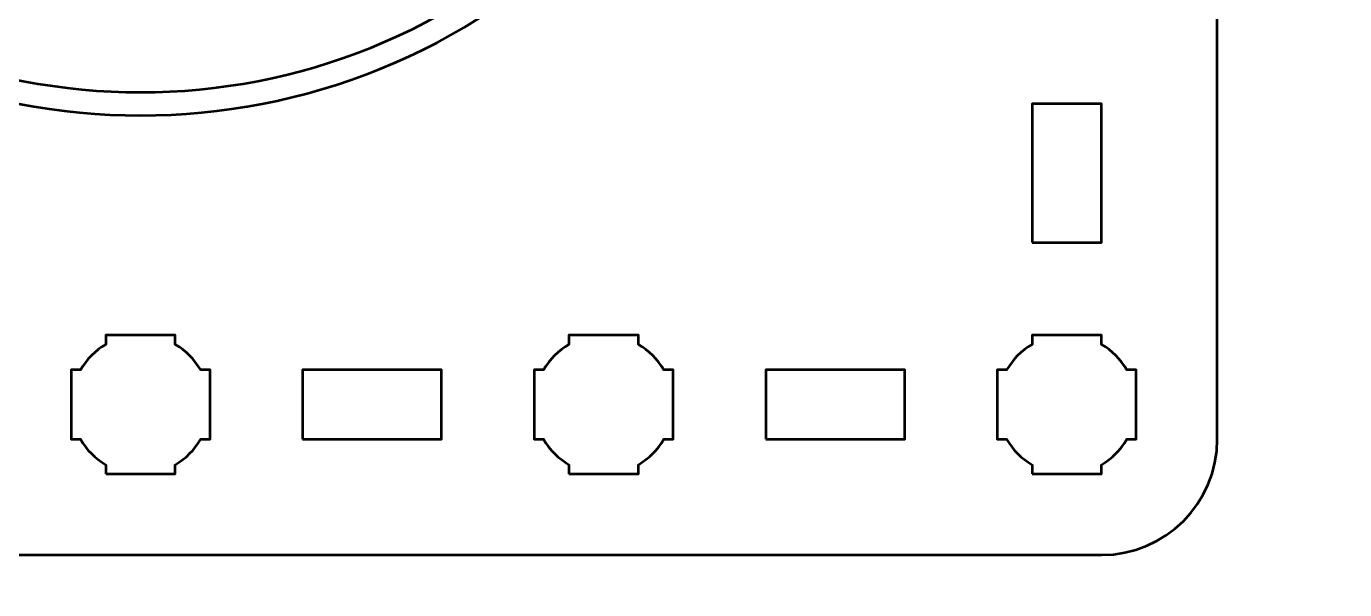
# Model space of a CAD drawing. Header units: centimetres. Extents: x -21 to 0, y -29.7 to 0.
# Drawn here: x -15.99 to -10.3, y -9.86 to -7.43 of the extents above; entities that cross this region are included whole.
import ezdxf

# ---------------------------------------------------------------- set-up
doc = ezdxf.new("R2010")
doc.units = ezdxf.units.CM
doc.header["$MEASUREMENT"] = 0
doc.layers.add('Layer 1', color=7, linetype='Continuous')

msp = doc.modelspace()

# ---------------------------------------------------------------- linework, layer by layer
at = {"layer": 'Layer 1', "color": 1, "lineweight": 53}
msp.add_open_spline([(-21.00003, -29.19995), (-21.00003, -29.19995), (-21.00003, -2.89992), (-21.00003, -2.89992), (-21.00003, -2.89992), (-21.00003, -2.81709), (-20.93286, -2.74992), (-20.85003, -2.74992), (-20.85003, -2.74992), (-20.7672, -2.74992), (-20.70003, -2.68275), (-20.70003, -2.59992), (-20.70003, -2.59992), (-20.70003, -2.51709), (-20.7672, -2.44992), (-20.85003, -2.44992), (-20.85003, -2.44992), (-20.93286, -2.44992), (-21.00003, -2.38275), (-21.00003, -2.29992), (-21.00003, -2.29992), (-21.00003, -2.21709), (-20.93286, -2.14992), (-20.85003, -2.14992), (-20.85003, -2.14992), (-20.7672, -2.14992), (-20.70003, -2.08275), (-20.70003, -1.99992), (-20.70003, -1.99992), (-20.70003, -1.91709), (-20.7672, -1.84992), (-20.85003, -1.84992), (-20.85003, -1.84992), (-20.93286, -1.84992), (-21.00003, -1.78275), (-21.00003, -1.69992), (-21.00003, -1.69992), (-21.00003, -1.61709), (-20.93286, -1.54992), (-20.85003, -1.54992), (-20.85003, -1.54992), (-20.7672, -1.54992), (-20.70003, -1.48275), (-20.70003, -1.39992), (-20.70003, -1.39992), (-20.70003, -1.31709), (-20.7672, -1.24992), (-20.85003, -1.24992), (-20.85003, -1.24992), (-20.93286, -1.24992), (-21.00003, -1.18275), (-21.00003, -1.09992), (-21.00003, -1.09992), (-21.00003, -1.09992), (-21.00003, -0.49992), (-21.00003, -0.49992), (-21.00003, -0.49992), (-21.00003, -0.22295), (-20.77694, 0.00004), (-20.49994, 0.00004), (-20.49994, 0.00004), (-20.49994, 0.00004), (-0.50008, 0.00004), (-0.50008, 0.00004), (-0.50008, 0.00004), (-0.22294, 0.00004), (0.00002, -0.22295), (0.00002, -0.49992), (0.00002, -0.49992), (0.00002, -0.49992), (0.00002, -29.19995), (0.00002, -29.19995), (0.00002, -29.19995), (0.00002, -29.47695), (-0.22294, -29.70004), (-0.50008, -29.70004), (-0.50008, -29.70004), (-0.50008, -29.70004), (-20.49994, -29.70004), (-20.49994, -29.70004), (-20.49994, -29.70004), (-20.77694, -29.70004), (-21.00003, -29.47695), (-21.00003, -29.19995)], degree=3, knots=[0, 0, 0, 0, 0.047619, 0.047619, 0.047619, 0.047619, 0.0952381, 0.0952381, 0.0952381, 0.0952381, 0.1428571, 0.1428571, 0.1428571, 0.1428571, 0.1904762, 0.1904762, 0.1904762, 0.1904762, 0.2380952, 0.2380952, 0.2380952, 0.2380952, 0.2857143, 0.2857143, 0.2857143, 0.2857143, 0.3333333, 0.3333333, 0.3333333, 0.3333333, 0.3809524, 0.3809524, 0.3809524, 0.3809524, 0.4285714, 0.4285714, 0.4285714, 0.4285714, 0.4761905, 0.4761905, 0.4761905, 0.4761905, 0.5238095, 0.5238095, 0.5238095, 0.5238095, 0.5714286, 0.5714286, 0.5714286, 0.5714286, 0.6190476, 0.6190476, 0.6190476, 0.6190476, 0.6666667, 0.6666667, 0.6666667, 0.6666667, 0.7142857, 0.7142857, 0.7142857, 0.7142857, 0.7619048, 0.7619048, 0.7619048, 0.7619048, 0.8095238, 0.8095238, 0.8095238, 0.8095238, 0.8571429, 0.8571429, 0.8571429, 0.8571429, 0.9047619, 0.9047619, 0.9047619, 0.9047619, 0.952381, 0.952381, 0.952381, 0.952381, 1, 1, 1, 1], dxfattribs=at)
at = {"layer": 'Layer 1', "color": 3, "lineweight": 53}
for points, knots in [([(-11.35, -9.71222), (-11.35, -9.71222), (-19.65, -9.71222), (-19.65, -9.71222), (-19.65, -9.71222), (-19.92609, -9.71222), (-20.15, -9.48831), (-20.15, -9.21222), (-20.15, -9.21222), (-20.15, -9.21222), (-20.15, -0.91222), (-20.15, -0.91222), (-20.15, -0.91222), (-20.15, -0.63613), (-19.92609, -0.41222), (-19.65, -0.41222), (-19.65, -0.41222), (-19.65, -0.41222), (-11.35, -0.41222), (-11.35, -0.41222), (-11.35, -0.41222), (-11.07391, -0.41222), (-10.85, -0.63613), (-10.85, -0.91222), (-10.85, -0.91222), (-10.85, -0.91222), (-10.85, -9.21222), (-10.85, -9.21222), (-10.85, -9.21222), (-10.85, -9.48831), (-11.07391, -9.71222), (-11.35, -9.71222)], [0, 0, 0, 0, 0.125, 0.125, 0.125, 0.125, 0.25, 0.25, 0.25, 0.25, 0.375, 0.375, 0.375, 0.375, 0.5, 0.5, 0.5, 0.5, 0.625, 0.625, 0.625, 0.625, 0.75, 0.75, 0.75, 0.75, 0.875, 0.875, 0.875, 0.875, 1, 1, 1, 1]), ([(-13.55535, -3.11766), (-12.48155, -4.19145), (-12.48155, -5.9331), (-13.55538, -7.00693), (-13.55538, -7.00693), (-14.62918, -8.08073), (-16.37083, -8.08073), (-17.44463, -7.00693), (-17.44463, -7.00693), (-18.51846, -5.9331), (-18.51846, -4.19145), (-17.44466, -3.11766), (-17.44466, -3.11766), (-16.37083, -2.04383), (-14.62918, -2.04383), (-13.55535, -3.11766)], [0, 0, 0, 0, 0.25, 0.25, 0.25, 0.25, 0.5, 0.5, 0.5, 0.5, 0.75, 0.75, 0.75, 0.75, 1, 1, 1, 1]), ([(-13.55535, -3.11766), (-12.48155, -4.19145), (-12.48155, -5.9331), (-13.55538, -7.00693), (-13.55538, -7.00693), (-14.62918, -8.08073), (-16.37083, -8.08073), (-17.44463, -7.00693), (-17.44463, -7.00693), (-18.51846, -5.9331), (-18.51846, -4.19145), (-17.44466, -3.11766), (-17.44466, -3.11766), (-16.37083, -2.04383), (-14.62918, -2.04383), (-13.55535, -3.11766)], [0, 0, 0, 0, 0.25, 0.25, 0.25, 0.25, 0.5, 0.5, 0.5, 0.5, 0.75, 0.75, 0.75, 0.75, 1, 1, 1, 1]), ([(-17.37383, -3.18847), (-16.33913, -2.15377), (-14.66089, -2.15377), (-13.62616, -3.1885), (-13.62616, -3.1885), (-12.59146, -4.2232), (-12.59146, -5.90144), (-13.62616, -6.93614), (-13.62616, -6.93614), (-14.66089, -7.97086), (-16.33913, -7.97086), (-17.37383, -6.93616), (-17.37383, -6.93616), (-18.40856, -5.90144), (-18.40856, -4.2232), (-17.37383, -3.18847)], [0, 0, 0, 0, 0.25, 0.25, 0.25, 0.25, 0.5, 0.5, 0.5, 0.5, 0.75, 0.75, 0.75, 0.75, 1, 1, 1, 1])]:
    msp.add_open_spline(points, degree=3, knots=knots, dxfattribs=at)
at = {"layer": 'Layer 1', "lineweight": 53}
for points, knots in [([(-11.65, -8.36222), (-11.65, -8.36222), (-11.65, -7.76222), (-11.65, -7.76222), (-11.65, -7.76222), (-11.65, -7.76222), (-11.35, -7.76222), (-11.35, -7.76222), (-11.35, -7.76222), (-11.35, -7.76222), (-11.35, -8.36222), (-11.35, -8.36222), (-11.35, -8.36222), (-11.35, -8.36222), (-11.65, -8.36222), (-11.65, -8.36222)], [0, 0, 0, 0, 0.25, 0.25, 0.25, 0.25, 0.5, 0.5, 0.5, 0.5, 0.75, 0.75, 0.75, 0.75, 1, 1, 1, 1]), ([(-15.65, -9.36222), (-15.65, -9.36222), (-15.65, -9.32207), (-15.65, -9.32207), (-15.65, -9.32207), (-15.69553, -9.29572), (-15.7335, -9.25775), (-15.75985, -9.21222), (-15.75985, -9.21222), (-15.75985, -9.21222), (-15.8, -9.21222), (-15.8, -9.21222), (-15.8, -9.21222), (-15.8, -9.21222), (-15.8, -9.06222), (-15.8, -9.06222), (-15.8, -9.06222), (-15.8, -9.06222), (-15.8, -8.91222), (-15.8, -8.91222), (-15.8, -8.91222), (-15.8, -8.91222), (-15.75985, -8.91222), (-15.75985, -8.91222), (-15.75985, -8.91222), (-15.7335, -8.86669), (-15.69553, -8.82872), (-15.65, -8.80237), (-15.65, -8.80237), (-15.65, -8.80237), (-15.65, -8.76222), (-15.65, -8.76222), (-15.65, -8.76222), (-15.65, -8.76222), (-15.5, -8.76222), (-15.5, -8.76222), (-15.5, -8.76222), (-15.5, -8.76222), (-15.35, -8.76222), (-15.35, -8.76222), (-15.35, -8.76222), (-15.35, -8.76222), (-15.35, -8.80237), (-15.35, -8.80237), (-15.35, -8.80237), (-15.30447, -8.82872), (-15.2665, -8.86669), (-15.24015, -8.91222), (-15.24015, -8.91222), (-15.24015, -8.91222), (-15.2, -8.91222), (-15.2, -8.91222), (-15.2, -8.91222), (-15.2, -8.91222), (-15.2, -9.06222), (-15.2, -9.06222), (-15.2, -9.06222), (-15.2, -9.06222), (-15.2, -9.21222), (-15.2, -9.21222), (-15.2, -9.21222), (-15.2, -9.21222), (-15.24015, -9.21222), (-15.24015, -9.21222), (-15.24015, -9.21222), (-15.2665, -9.25775), (-15.30447, -9.29572), (-15.35, -9.32207), (-15.35, -9.32207), (-15.35, -9.32207), (-15.35, -9.36222), (-15.35, -9.36222), (-15.35, -9.36222), (-15.35, -9.36222), (-15.5, -9.36222), (-15.5, -9.36222), (-15.5, -9.36222), (-15.5, -9.36222), (-15.65, -9.36222), (-15.65, -9.36222)], [0, 0, 0, 0, 0.05, 0.05, 0.05, 0.05, 0.1, 0.1, 0.1, 0.1, 0.15, 0.15, 0.15, 0.15, 0.2, 0.2, 0.2, 0.2, 0.25, 0.25, 0.25, 0.25, 0.3, 0.3, 0.3, 0.3, 0.35, 0.35, 0.35, 0.35, 0.4, 0.4, 0.4, 0.4, 0.45, 0.45, 0.45, 0.45, 0.5, 0.5, 0.5, 0.5, 0.55, 0.55, 0.55, 0.55, 0.6, 0.6, 0.6, 0.6, 0.65, 0.65, 0.65, 0.65, 0.7, 0.7, 0.7, 0.7, 0.75, 0.75, 0.75, 0.75, 0.8, 0.8, 0.8, 0.8, 0.85, 0.85, 0.85, 0.85, 0.9, 0.9, 0.9, 0.9, 0.95, 0.95, 0.95, 0.95, 1, 1, 1, 1]), ([(-13.65, -9.36222), (-13.65, -9.36222), (-13.65, -9.32207), (-13.65, -9.32207), (-13.65, -9.32207), (-13.69553, -9.29572), (-13.7335, -9.25775), (-13.75985, -9.21222), (-13.75985, -9.21222), (-13.75985, -9.21222), (-13.8, -9.21222), (-13.8, -9.21222), (-13.8, -9.21222), (-13.8, -9.21222), (-13.8, -9.06222), (-13.8, -9.06222), (-13.8, -9.06222), (-13.8, -9.06222), (-13.8, -8.91222), (-13.8, -8.91222), (-13.8, -8.91222), (-13.8, -8.91222), (-13.75985, -8.91222), (-13.75985, -8.91222), (-13.75985, -8.91222), (-13.7335, -8.86669), (-13.69553, -8.82872), (-13.65, -8.80237), (-13.65, -8.80237), (-13.65, -8.80237), (-13.65, -8.76222), (-13.65, -8.76222), (-13.65, -8.76222), (-13.65, -8.76222), (-13.5, -8.76222), (-13.5, -8.76222), (-13.5, -8.76222), (-13.5, -8.76222), (-13.35, -8.76222), (-13.35, -8.76222), (-13.35, -8.76222), (-13.35, -8.76222), (-13.35, -8.80237), (-13.35, -8.80237), (-13.35, -8.80237), (-13.30447, -8.82872), (-13.2665, -8.86669), (-13.24015, -8.91222), (-13.24015, -8.91222), (-13.24015, -8.91222), (-13.2, -8.91222), (-13.2, -8.91222), (-13.2, -8.91222), (-13.2, -8.91222), (-13.2, -9.06222), (-13.2, -9.06222), (-13.2, -9.06222), (-13.2, -9.06222), (-13.2, -9.21222), (-13.2, -9.21222), (-13.2, -9.21222), (-13.2, -9.21222), (-13.24015, -9.21222), (-13.24015, -9.21222), (-13.24015, -9.21222), (-13.2665, -9.25775), (-13.30447, -9.29572), (-13.35, -9.32207), (-13.35, -9.32207), (-13.35, -9.32207), (-13.35, -9.36222), (-13.35, -9.36222), (-13.35, -9.36222), (-13.35, -9.36222), (-13.5, -9.36222), (-13.5, -9.36222), (-13.5, -9.36222), (-13.5, -9.36222), (-13.65, -9.36222), (-13.65, -9.36222)], [0, 0, 0, 0, 0.05, 0.05, 0.05, 0.05, 0.1, 0.1, 0.1, 0.1, 0.15, 0.15, 0.15, 0.15, 0.2, 0.2, 0.2, 0.2, 0.25, 0.25, 0.25, 0.25, 0.3, 0.3, 0.3, 0.3, 0.35, 0.35, 0.35, 0.35, 0.4, 0.4, 0.4, 0.4, 0.45, 0.45, 0.45, 0.45, 0.5, 0.5, 0.5, 0.5, 0.55, 0.55, 0.55, 0.55, 0.6, 0.6, 0.6, 0.6, 0.65, 0.65, 0.65, 0.65, 0.7, 0.7, 0.7, 0.7, 0.75, 0.75, 0.75, 0.75, 0.8, 0.8, 0.8, 0.8, 0.85, 0.85, 0.85, 0.85, 0.9, 0.9, 0.9, 0.9, 0.95, 0.95, 0.95, 0.95, 1, 1, 1, 1]), ([(-11.65, -9.36222), (-11.65, -9.36222), (-11.65, -9.32207), (-11.65, -9.32207), (-11.65, -9.32207), (-11.69553, -9.29572), (-11.7335, -9.25775), (-11.75985, -9.21222), (-11.75985, -9.21222), (-11.75985, -9.21222), (-11.8, -9.21222), (-11.8, -9.21222), (-11.8, -9.21222), (-11.8, -9.21222), (-11.8, -9.06222), (-11.8, -9.06222), (-11.8, -9.06222), (-11.8, -9.06222), (-11.8, -8.91222), (-11.8, -8.91222), (-11.8, -8.91222), (-11.8, -8.91222), (-11.75985, -8.91222), (-11.75985, -8.91222), (-11.75985, -8.91222), (-11.7335, -8.86669), (-11.69553, -8.82872), (-11.65, -8.80237), (-11.65, -8.80237), (-11.65, -8.80237), (-11.65, -8.76222), (-11.65, -8.76222), (-11.65, -8.76222), (-11.65, -8.76222), (-11.5, -8.76222), (-11.5, -8.76222), (-11.5, -8.76222), (-11.5, -8.76222), (-11.35, -8.76222), (-11.35, -8.76222), (-11.35, -8.76222), (-11.35, -8.76222), (-11.35, -8.80237), (-11.35, -8.80237), (-11.35, -8.80237), (-11.30447, -8.82872), (-11.2665, -8.86669), (-11.24015, -8.91222), (-11.24015, -8.91222), (-11.24015, -8.91222), (-11.2, -8.91222), (-11.2, -8.91222), (-11.2, -8.91222), (-11.2, -8.91222), (-11.2, -9.06222), (-11.2, -9.06222), (-11.2, -9.06222), (-11.2, -9.06222), (-11.2, -9.21222), (-11.2, -9.21222), (-11.2, -9.21222), (-11.2, -9.21222), (-11.24015, -9.21222), (-11.24015, -9.21222), (-11.24015, -9.21222), (-11.2665, -9.25775), (-11.30447, -9.29572), (-11.35, -9.32207), (-11.35, -9.32207), (-11.35, -9.32207), (-11.35, -9.36222), (-11.35, -9.36222), (-11.35, -9.36222), (-11.35, -9.36222), (-11.5, -9.36222), (-11.5, -9.36222), (-11.5, -9.36222), (-11.5, -9.36222), (-11.65, -9.36222), (-11.65, -9.36222)], [0, 0, 0, 0, 0.05, 0.05, 0.05, 0.05, 0.1, 0.1, 0.1, 0.1, 0.15, 0.15, 0.15, 0.15, 0.2, 0.2, 0.2, 0.2, 0.25, 0.25, 0.25, 0.25, 0.3, 0.3, 0.3, 0.3, 0.35, 0.35, 0.35, 0.35, 0.4, 0.4, 0.4, 0.4, 0.45, 0.45, 0.45, 0.45, 0.5, 0.5, 0.5, 0.5, 0.55, 0.55, 0.55, 0.55, 0.6, 0.6, 0.6, 0.6, 0.65, 0.65, 0.65, 0.65, 0.7, 0.7, 0.7, 0.7, 0.75, 0.75, 0.75, 0.75, 0.8, 0.8, 0.8, 0.8, 0.85, 0.85, 0.85, 0.85, 0.9, 0.9, 0.9, 0.9, 0.95, 0.95, 0.95, 0.95, 1, 1, 1, 1]), ([(-14.8, -9.21222), (-14.8, -9.21222), (-14.8, -8.91222), (-14.8, -8.91222), (-14.8, -8.91222), (-14.8, -8.91222), (-14.2, -8.91222), (-14.2, -8.91222), (-14.2, -8.91222), (-14.2, -8.91222), (-14.2, -9.21222), (-14.2, -9.21222), (-14.2, -9.21222), (-14.2, -9.21222), (-14.8, -9.21222), (-14.8, -9.21222)], [0, 0, 0, 0, 0.25, 0.25, 0.25, 0.25, 0.5, 0.5, 0.5, 0.5, 0.75, 0.75, 0.75, 0.75, 1, 1, 1, 1]), ([(-12.8, -9.21222), (-12.8, -9.21222), (-12.8, -8.91222), (-12.8, -8.91222), (-12.8, -8.91222), (-12.8, -8.91222), (-12.2, -8.91222), (-12.2, -8.91222), (-12.2, -8.91222), (-12.2, -8.91222), (-12.2, -9.21222), (-12.2, -9.21222), (-12.2, -9.21222), (-12.2, -9.21222), (-12.8, -9.21222), (-12.8, -9.21222)], [0, 0, 0, 0, 0.25, 0.25, 0.25, 0.25, 0.5, 0.5, 0.5, 0.5, 0.75, 0.75, 0.75, 0.75, 1, 1, 1, 1])]:
    msp.add_open_spline(points, degree=3, knots=knots, dxfattribs=at)

doc.saveas('drawing.dxf')
